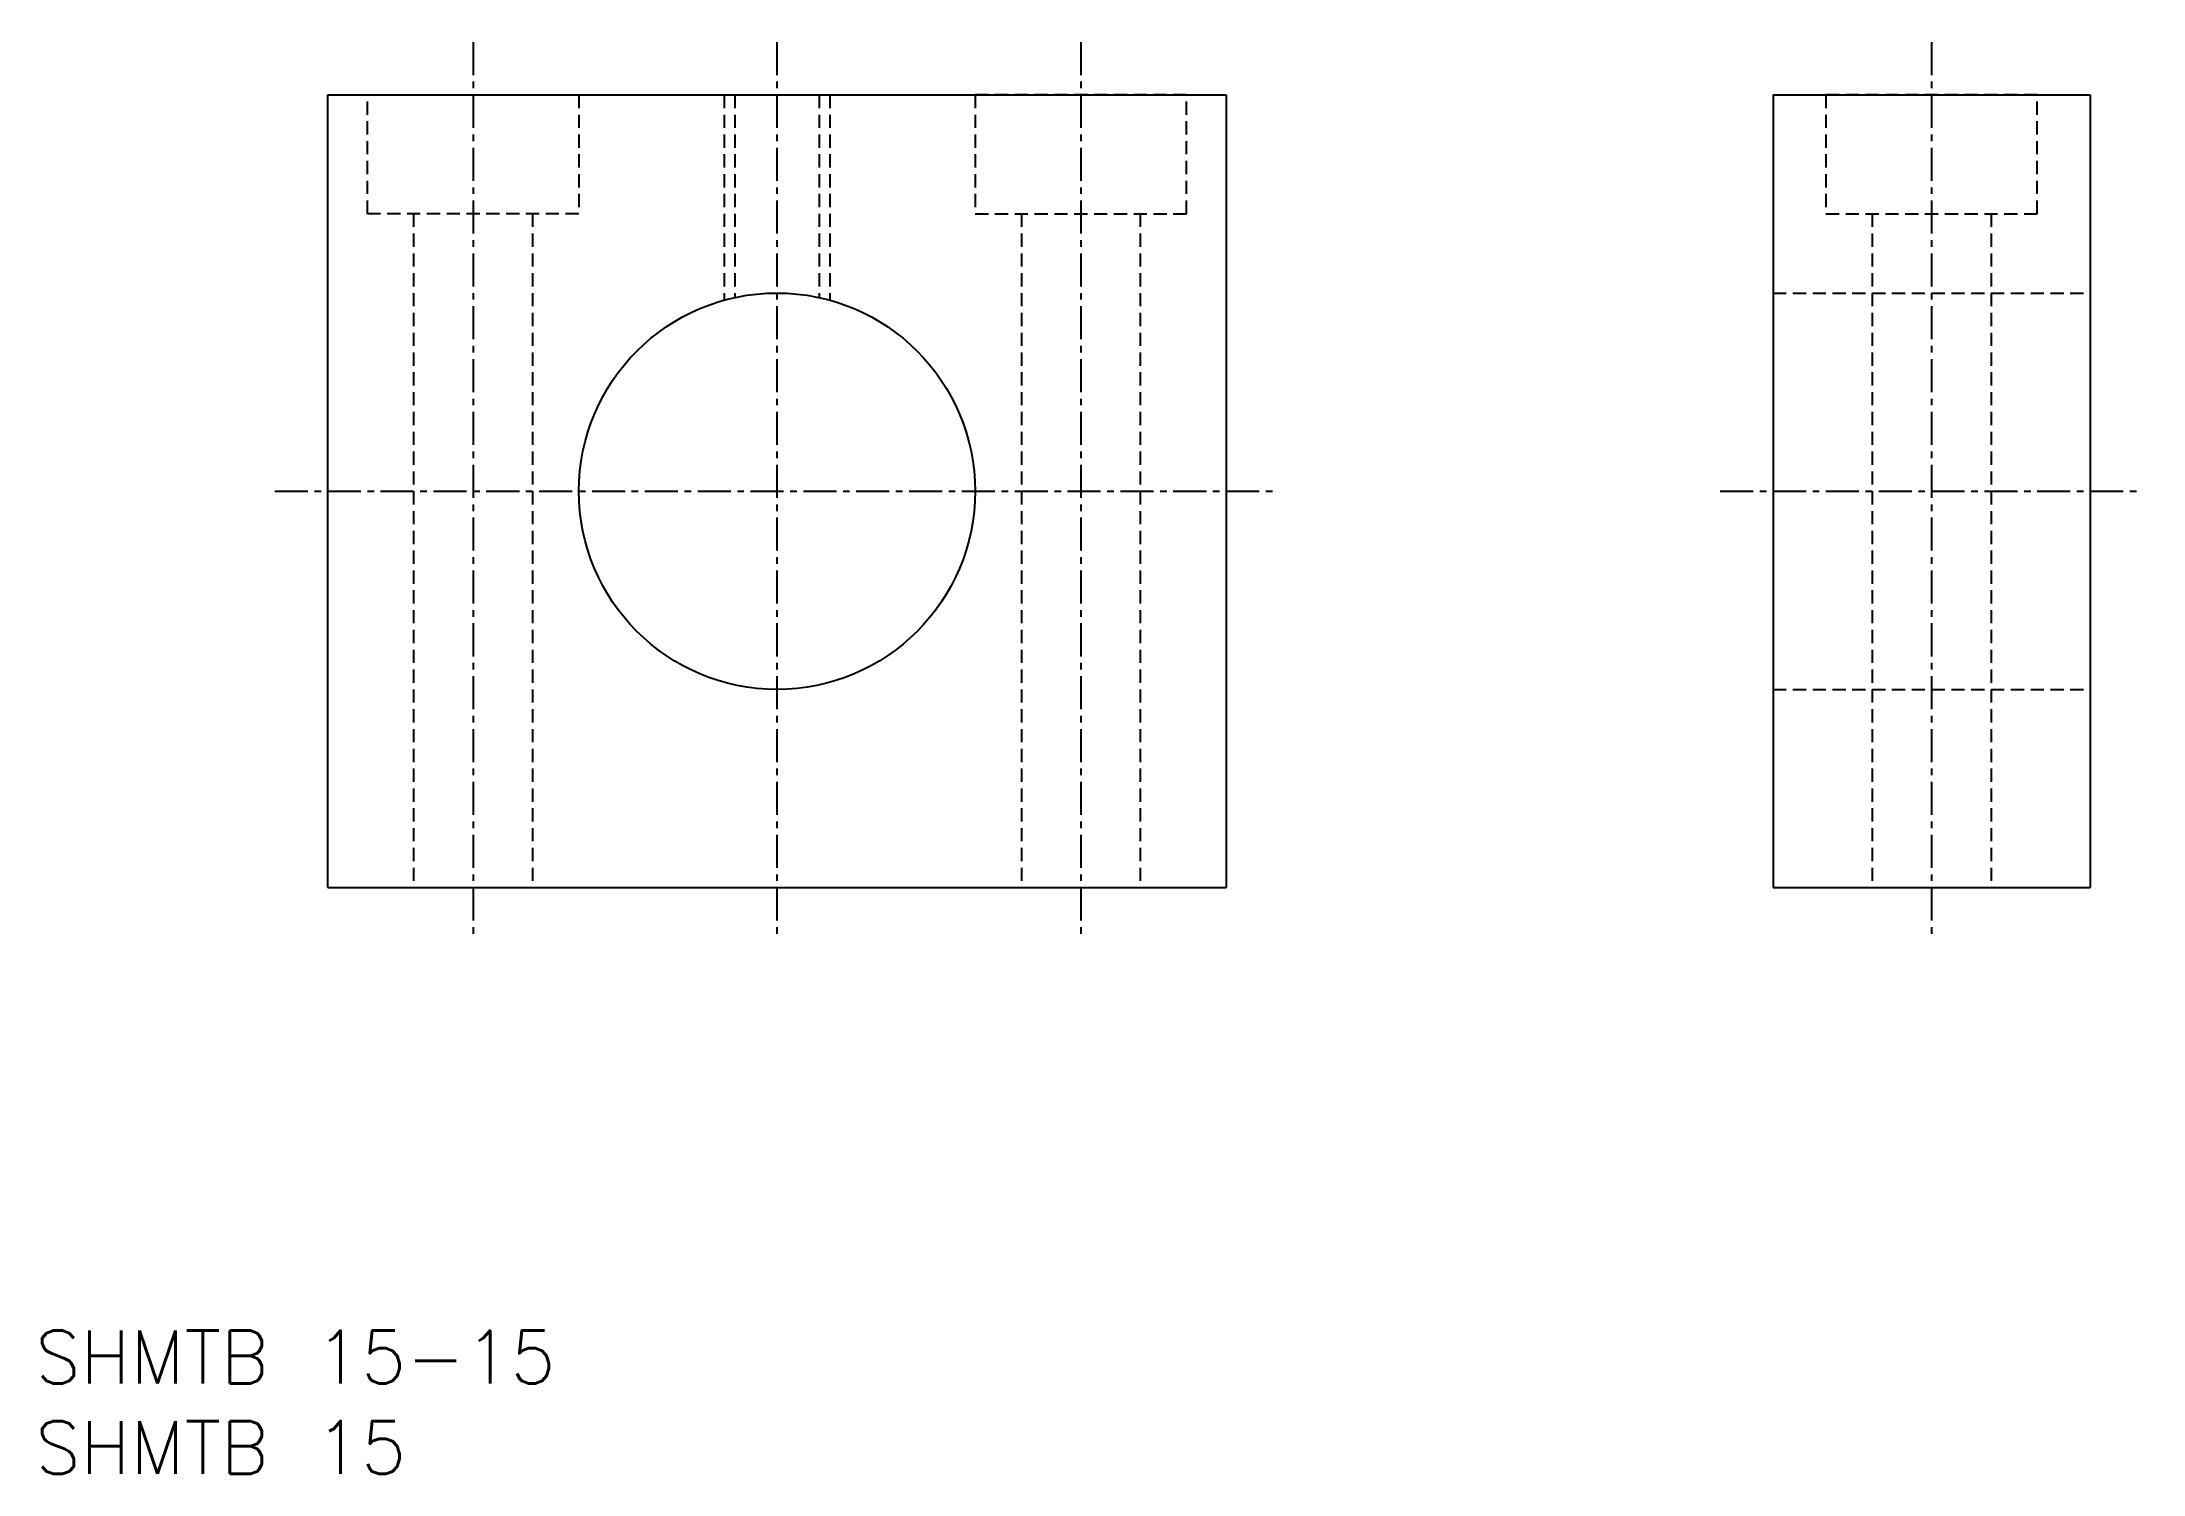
# Model space of a CAD drawing. Extents: x 225.5 to 305, y 64.9 to 119.
import ezdxf

# ---------------------------------------------------------------- set-up
doc = ezdxf.new("R2010")
doc.units = 0
doc.linetypes.add('CENTER', pattern=[2, 1.25, -0.25, 0.25, -0.25])
doc.linetypes.add('DASHED', pattern=[0.75, 0.5, -0.25])
doc.layers.get('0').update_dxf_attribs({"linetype": 'CONTINUOUS'})
doc.layers.add('CENTER', color=1, linetype='CENTER')
doc.styles.get("Standard").update_dxf_attribs({"font": 'txt.shx', "bigfont": 'extfont.shx'})

msp = doc.modelspace()

# ---------------------------------------------------------------- linework, layer by layer
at = {"color": 7, "linetype": 'CONTINUOUS'}
for p, q in [((236.271, 87.048), (236.271, 117.048)), ((236.271, 117.048), (270.271, 117.048)), ((270.271, 117.048), (270.271, 87.048)), ((290.968, 117.048), (302.968, 117.048)), ((290.968, 117.048), (290.968, 87.048)), ((302.968, 117.048), (302.968, 87.048)), ((236.271, 87.048), (270.271, 87.048)), ((290.968, 87.048), (302.968, 87.048))]:
    msp.add_line(p, q, dxfattribs=at)
at = {"color": 3, "linetype": 'DASHED'}
for p, q in [((251.271, 117.048), (251.271, 109.276)), ((251.671, 117.048), (251.671, 109.375)), ((254.871, 117.048), (254.871, 109.375)), ((255.271, 117.048), (255.271, 109.276)), ((239.521, 112.548), (239.521, 87.048)), ((244.021, 112.548), (244.021, 87.048)), ((262.521, 112.548), (262.521, 87.048)), ((267.021, 112.548), (267.021, 87.048)), ((294.718, 112.548), (294.718, 87.048)), ((299.218, 112.548), (299.218, 87.048)), ((290.968, 109.548), (302.968, 109.548)), ((290.968, 94.548), (302.968, 94.548))]:
    msp.add_line(p, q, dxfattribs=at)
for points in [[(245.771, 112.548), (237.771, 112.548), (237.771, 117.048), (245.771, 117.048)], [(260.771, 112.548), (268.771, 112.548), (268.771, 117.048), (260.771, 117.048)], [(292.968, 112.548), (300.968, 112.548), (300.968, 117.048), (292.968, 117.048)]]:
    msp.add_lwpolyline(points, close=True, dxfattribs=at)
at = {"color": 7, "linetype": 'CONTINUOUS'}
msp.add_circle((253.271, 102.048), 7.5, dxfattribs=at)
at = {"layer": 'CENTER', "color": 1, "linetype": 'CENTER'}
for p, q in [((241.771, 119.048), (241.771, 85.048)), ((253.271, 119.048), (253.271, 85.048)), ((264.771, 119.048), (264.771, 85.048)), ((296.968, 119.048), (296.968, 85.048)), ((234.271, 102.048), (272.271, 102.048)), ((288.968, 102.048), (304.968, 102.048))]:
    msp.add_line(p, q, dxfattribs=at)

# ---------------------------------------------------------------- texts
at = {"color": 7, "linetype": 'CONTINUOUS'}
for s, p in [('SHMTB 15-15', (225.199, 68.278)), ('SHMTB 15', (225.199, 64.854))]:
    msp.add_text(s, height=2, dxfattribs=at).set_placement(p)

doc.saveas('drawing.dxf')
